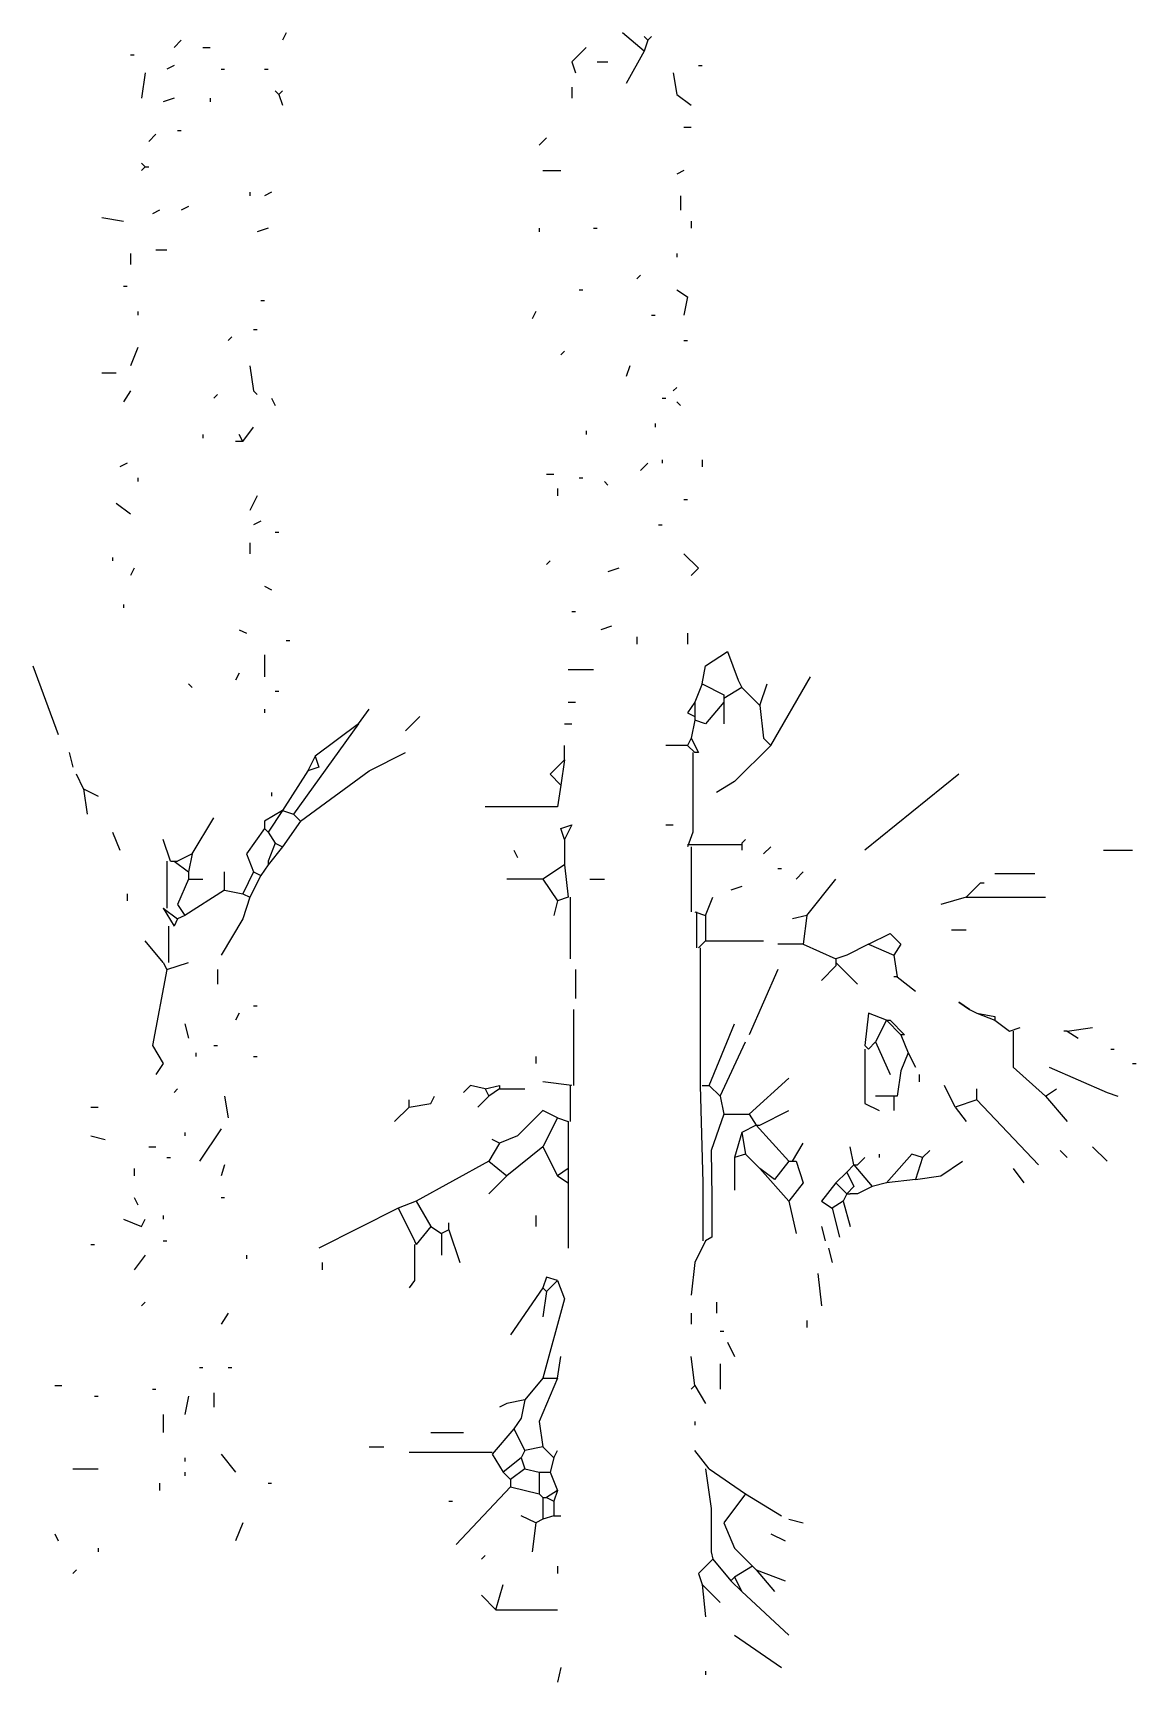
# Model space of a CAD drawing. Header units: inches. Extents: x 118 to 199, y 398 to 556.
# Drawn here: x 141 to 191.8, y 397.9 to 473.9 of the extents above; entities that cross this region are included whole.
import ezdxf

# ---------------------------------------------------------------- set-up
doc = ezdxf.new("R2010")
doc.units = ezdxf.units.IN
doc.header["$MEASUREMENT"] = 0
doc.layers.add('Standard', color=7, linetype='Continuous')

# ---------------------------------------------------------------- blocks, each defined once
blk = doc.blocks.new('A$C604E69D6')
at = {"layer": 'Standard', "color": 3, "linetype": 'Continuous'}
for points in [[(29.666, 75.667), (29.333, 75.333)], [(30.667, 75.333), (31, 75.333)], [(34.5, 75.999), (34.334, 75.667)], [(48.333, 75.333), (47.667, 74.666), (47.833, 74.167)], [(50.999, 75.166), (50, 75.999)], [(51.167, 75.667), (50.999, 75.833)], [(51.167, 75.667), (50.999, 75.166)], [(51.167, 75.667), (51.333, 75.833)], [(27.333, 75), (27.501, 75)], [(29.333, 74.499), (29.001, 74.333)], [(48.834, 74.666), (49.333, 74.666)], [(50.999, 75.166), (50.166, 73.666)], [(53.5, 74.499), (53.667, 74.499)], [(28, 74.167), (27.833, 73)], [(31.5, 74.333), (31.667, 74.333)], [(33.5, 74.333), (33.667, 74.333)], [(52.333, 74.167), (52.501, 73.166), (53.166, 72.667)], [(29.333, 73), (28.833, 72.833)], [(31, 73), (31, 72.833)], [(34.167, 73.166), (34, 73.334)], [(34.167, 73.166), (34.334, 73.334)], [(34.167, 73.166), (34.334, 72.667)], [(47.667, 73.5), (47.667, 73)], [(29.5, 71.5), (29.666, 71.5)], [(52.833, 71.666), (53.166, 71.666)], [(28.5, 71.333), (28.166, 70.999)], [(46.5, 71.167), (46.167, 70.833)], [(28, 69.833), (27.833, 70)], [(28, 69.833), (27.833, 69.667)], [(28, 69.833), (28.166, 69.833)], [(46.333, 69.667), (47.166, 69.667)], [(52.833, 69.667), (52.501, 69.499)], [(32.834, 68.666), (32.834, 68.5)], [(33.833, 68.666), (33.5, 68.5)], [(52.667, 68.5), (52.667, 67.833)], [(28.667, 67.833), (28.334, 67.667)], [(30, 67.999), (29.666, 67.833)], [(25.999, 67.5), (27, 67.334)], [(33.667, 67), (33.167, 66.833)], [(46.167, 67), (46.167, 66.833)], [(48.666, 67), (48.834, 67)], [(53.166, 67.334), (53.166, 67)], [(27.333, 65.832), (27.333, 65.334)], [(28.5, 66), (29.001, 66)], [(52.501, 65.832), (52.501, 65.666)], [(50.833, 64.833), (50.667, 64.667)], [(27, 64.333), (27.167, 64.333)], [(48, 64.166), (48.167, 64.166)], [(52.501, 64.166), (53, 63.834), (52.833, 63)], [(27.667, 63.167), (27.667, 63)], [(33.333, 63.666), (33.5, 63.666)], [(46, 63.167), (45.833, 62.833)], [(33, 62.334), (33.167, 62.334)], [(51.333, 63), (51.5, 63)], [(32, 61.999), (31.833, 61.833)], [(52.833, 61.833), (53, 61.833)], [(27.667, 61.501), (27.333, 60.666)], [(47.334, 61.333), (47.166, 61.166)], [(25.999, 60.333), (26.666, 60.333)], [(32.834, 60.666), (33, 59.5), (33.167, 59.334)], [(50.334, 60.666), (50.166, 60.167)], [(27.333, 59.5), (27, 59)], [(31.334, 59.334), (31.166, 59.166)], [(52.501, 59.666), (52.333, 59.5)], [(33.833, 59.166), (34, 58.833)], [(51.834, 59.166), (52, 59.166)], [(52.501, 59), (52.667, 58.833)], [(32.5, 57.167), (33, 57.834)], [(51.5, 58), (51.5, 57.834)], [(30.667, 57.5), (30.667, 57.333)], [(32.5, 57.167), (32.167, 57.167)], [(32.5, 57.167), (32.333, 57.5)], [(48.333, 57.666), (48.333, 57.5)], [(51.834, 56.334), (51.834, 56.166)], [(53.667, 56.334), (53.667, 56)], [(27.167, 56.166), (26.834, 56)], [(27.667, 55.499), (27.667, 55.333)], [(46.5, 55.667), (46.834, 55.667)], [(48, 55.499), (48.167, 55.499)], [(51.167, 56.166), (50.833, 55.833)], [(47, 55), (47, 54.666)], [(49.167, 55.333), (49.333, 55.167)], [(26.666, 54.333), (27.333, 53.833)], [(33.167, 54.666), (32.834, 53.999)], [(52.833, 54.5), (53, 54.5)], [(33.333, 53.5), (33, 53.332)], [(51.666, 53.332), (51.834, 53.332)], [(32.834, 52.499), (32.834, 52)], [(34, 53), (34.167, 53)], [(26.5, 51.833), (26.5, 51.666)], [(52.833, 52), (53.5, 51.334), (53.166, 50.999)], [(27.501, 51.334), (27.333, 50.999)], [(46.667, 51.666), (46.5, 51.5)], [(49.833, 51.334), (49.333, 51.166)], [(33.5, 50.5), (33.833, 50.333)], [(27, 49.666), (27, 49.499)], [(47.667, 49.333), (47.833, 49.333)], [(49.5, 48.666), (49, 48.5)], [(32.333, 48.5), (32.667, 48.334)], [(34.5, 48), (34.666, 48)], [(50.667, 48.166), (50.667, 47.833)], [(53, 48.334), (53, 47.833)], [(33.5, 47.333), (33.5, 46.333)], [(53.667, 45.999), (53.833, 46.834), (54.834, 47.501), (55.333, 46.167), (55.501, 45.833)], [(22.833, 46.834), (24, 43.666)], [(32.333, 46.5), (32.167, 46.167)], [(47.5, 46.666), (48.666, 46.666)], [(30, 45.999), (30.167, 45.833)], [(34, 45.666), (34.167, 45.666)], [(53.667, 45.999), (53.334, 45.166)], [(53.667, 45.999), (54.666, 45.5), (54.666, 45.334)], [(55.501, 45.833), (54.666, 45.334)], [(55.501, 45.833), (56.334, 45)], [(56.334, 45), (56.667, 45.999)], [(56.833, 43.167), (58.667, 46.333)], [(47.5, 45.166), (47.833, 45.166)], [(53.334, 45.166), (53, 44.667), (53.334, 44.499)], [(53.334, 45.166), (53.334, 44.499)], [(54.666, 45.166), (53.833, 44.167), (53.334, 44.333)], [(54.666, 45.334), (54.666, 45.166)], [(54.666, 45.166), (54.666, 45)], [(54.666, 45), (54.666, 44.167)], [(56.334, 45), (56.5, 43.5), (56.833, 43.167)], [(33.5, 44.833), (33.5, 44.667)], [(37.834, 44.167), (34.834, 39.999)], [(37.834, 44.167), (35.833, 42.667)], [(37.834, 44.167), (38.333, 44.833)], [(40.666, 44.499), (40.001, 43.834)], [(47.334, 44.167), (47.667, 44.167)], [(53.334, 44.333), (53.166, 43.5)], [(53.334, 44.499), (53.334, 44.333)], [(53.166, 43.5), (53, 43.167)], [(53.166, 43.5), (53.5, 42.833), (53.334, 42.833)], [(24.5, 42.833), (24.667, 42.166)], [(35.167, 39.667), (38.333, 42), (40.001, 42.833)], [(35.833, 42.667), (35.5, 42)], [(35.833, 42.667), (36, 42.166), (35.5, 42)], [(47.334, 42.5), (47.334, 43.167)], [(53, 43.167), (52, 43.167)], [(53, 43.167), (53.334, 42.833)], [(53.25, 42.833), (53.25, 39.166), (53, 38.499)], [(56.833, 43.167), (55.167, 41.499), (54.333, 41)], [(25.166, 41.167), (24.833, 41.833)], [(35.5, 42), (34.334, 40.167)], [(47.334, 42.5), (46.667, 41.833), (47.166, 41.333)], [(47.334, 42.5), (47.166, 41.333)], [(65.5, 41.833), (61.166, 38.333)], [(25.166, 41.167), (25.833, 40.832)], [(25.166, 41.167), (25.334, 39.999)], [(47.166, 41.333), (47, 40.334), (44.833, 40.334), (43.666, 40.334)], [(33.833, 41), (33.833, 40.832)], [(30.167, 38.167), (31.166, 39.833)], [(34.334, 40.167), (33.5, 39.667), (33.5, 39.333)], [(34.334, 40.167), (33.667, 39.166)], [(34.334, 40.167), (34.834, 39.999)], [(35.167, 39.667), (34.334, 38.499)], [(34.834, 39.999), (35.167, 39.667)], [(26.5, 39.166), (26.834, 38.333)], [(29.167, 37.833), (28.833, 38.834)], [(33.5, 39.333), (32.667, 38.167), (33, 37.334)], [(33.5, 39.333), (33.667, 39.166)], [(33.667, 39.166), (34, 38.666)], [(47.334, 38.834), (47.166, 39.333), (47.667, 39.5), (47.334, 38.834)], [(47.334, 38.834), (47.334, 37.666)], [(52, 39.5), (52.333, 39.5)], [(55.501, 38.666), (55.667, 38.834)], [(30.167, 38.167), (29.5, 37.833)], [(30.167, 38.167), (30, 37.334)], [(34, 38.666), (33.667, 37.833), (33.667, 37.666)], [(34.334, 38.499), (33.667, 37.666)], [(34, 38.666), (34.334, 38.499)], [(45, 38.333), (45.167, 38)], [(55.501, 38.583), (53, 38.583)], [(53.166, 38.499), (53.166, 35.5)], [(55.501, 38.666), (55.501, 38.333)], [(56.833, 38.499), (56.5, 38.167)], [(72.166, 38.333), (73.5, 38.333)], [(29.001, 37.833), (29.001, 35.666)], [(29.167, 37.833), (29.333, 37.833)], [(29.333, 37.833), (29.5, 37.833)], [(29.333, 37.833), (30, 37.334)], [(30, 37.334), (30, 36.999)], [(31.667, 36.501), (31.667, 37.334)], [(33, 37.334), (32.5, 36.333)], [(33, 37.334), (33.333, 37.166)], [(33.667, 37.666), (33.333, 37.166)], [(47.334, 37.666), (46.333, 36.999)], [(47.334, 37.666), (47.5, 36.166)], [(57.167, 37.5), (57.333, 37.5)], [(58.333, 37.334), (58, 36.999)], [(69, 37.25), (67.166, 37.25)], [(30, 36.999), (29.5, 35.834), (29.834, 35.333)], [(31.667, 36.501), (29.834, 35.333)], [(30, 36.999), (30.667, 36.999)], [(31.667, 36.501), (32.5, 36.333)], [(33.333, 37.166), (32.834, 36.166)], [(46.333, 36.999), (44.667, 36.999)], [(46.333, 36.999), (47, 36)], [(48.5, 36.999), (49.167, 36.999)], [(55.501, 36.667), (55, 36.501)], [(58.5, 35.333), (59.834, 36.999)], [(65.834, 36.166), (66.501, 36.833), (66.667, 36.833)], [(27.167, 36.333), (27.167, 36)], [(32.834, 36.166), (32.5, 35.167), (31.5, 33.499)], [(32.5, 36.333), (32.834, 36.166)], [(47, 36), (46.834, 35.333)], [(47.5, 36.166), (47, 36)], [(47.583, 36.166), (47.583, 33.333)], [(53.833, 35.333), (54.167, 36.166)], [(65.834, 36.166), (64.667, 35.834)], [(65.834, 36.166), (69.5, 36.166)], [(28.833, 35.666), (29.5, 35.167)], [(28.833, 35.666), (29.333, 34.833)], [(29.5, 35.167), (29.333, 34.833)], [(29.834, 35.333), (29.5, 35.167)], [(53.334, 35.5), (53.833, 35.333)], [(53.416, 35.5), (53.416, 33.833)], [(53.833, 35.333), (53.833, 34.166)], [(58.5, 35.333), (57.834, 35.167)], [(58.5, 35.333), (58.333, 34)], [(29.083, 34.833), (29.083, 33.166)], [(61.334, 34), (62.333, 34.5), (62.834, 34), (62.5, 33.499)], [(65.167, 34.666), (65.834, 34.666)], [(28.833, 33.166), (28, 34.166)], [(53.833, 34.166), (53.5, 33.833)], [(53.584, 33.833), (53.584, 27.499)], [(53.833, 34.166), (56.5, 34.166)], [(58.333, 34), (57.167, 34)], [(58.333, 34), (59.834, 33.333)], [(61.334, 34), (60.333, 33.499), (59.834, 33.333)], [(61.334, 34), (62.5, 33.499)], [(62.5, 33.499), (62.666, 32.5)], [(29.001, 32.834), (28.334, 29.333), (28.833, 28.5), (28.5, 28)], [(28.833, 33.166), (29.001, 32.834)], [(29.001, 32.834), (30, 33.166)], [(31.334, 32.834), (31.334, 32.167)], [(47.833, 32.834), (47.833, 31.5)], [(57.167, 32.834), (55.833, 29.834)], [(59.834, 33), (59.167, 32.333)], [(59.834, 33.333), (59.834, 33.166)], [(59.834, 33.166), (59.834, 33)], [(59.834, 33.166), (60.833, 32.167)], [(62.666, 32.5), (62.5, 32.5)], [(62.666, 32.5), (63.499, 31.833)], [(33, 31.166), (33.167, 31.166)], [(66, 31), (65.5, 31.334), (66, 31)], [(32.333, 30.833), (32.167, 30.499)], [(47.751, 27.499), (47.751, 31)], [(62.167, 30.499), (61.334, 30.833), (61.166, 29.333), (61.334, 29.167)], [(62.167, 30.499), (61.667, 29.5)], [(62.167, 30.499), (62.333, 30.499)], [(62.167, 30.499), (62.834, 29.834)], [(62.333, 30.499), (63, 29.834), (62.834, 29.834)], [(66, 31), (66.333, 30.833)], [(66.333, 30.833), (67.166, 30.499)], [(66.333, 30.833), (67.166, 30.667), (67.166, 30.499)], [(67.166, 30.499), (67.833, 30)], [(29.834, 30.333), (30, 29.666)], [(54.001, 27.499), (55.167, 30.333)], [(62.834, 29.834), (63.167, 28.999)], [(67.833, 30), (68.333, 30.167)], [(68.001, 30), (68.001, 28.332), (69.5, 27)], [(70.5, 30), (70.334, 30)], [(70.5, 30), (71.667, 30.167)], [(70.5, 30), (71, 29.666)], [(30.333, 28.999), (30.333, 28.833)], [(31.166, 29.333), (31.334, 29.333)], [(54.5, 27), (55.667, 29.5)], [(61.166, 29.167), (61.166, 26.666), (61.833, 26.334)], [(61.667, 29.5), (61.334, 29.167)], [(61.667, 29.5), (62.333, 28)], [(63.167, 28.999), (62.834, 28.166), (62.666, 27), (62.5, 27)], [(63.167, 28.999), (63.499, 28.332)], [(72.5, 29.167), (72.667, 29.167)], [(33, 28.833), (33.167, 28.833)], [(46, 28.833), (46, 28.5)], [(69.667, 28.332), (72.334, 27.167), (72.833, 27)], [(73.5, 28.5), (73.666, 28.5)], [(43.666, 27.333), (43.001, 27.499), (42.667, 27.167)], [(43.666, 27.333), (44.333, 27.499), (44.333, 27.333)], [(47.667, 27.499), (46.333, 27.667)], [(47.583, 27.499), (47.583, 25.833)], [(53.584, 27.499), (53.708, 23), (53.708, 20.334)], [(53.667, 27.499), (54.001, 27.499)], [(54.001, 27.499), (54.5, 27)], [(55.833, 26.166), (57.667, 27.834)], [(63.667, 28), (63.667, 27.667)], [(65.333, 26.5), (64.833, 27.499)], [(29.5, 27.333), (29.333, 27.167)], [(31.667, 27), (31.833, 25.999)], [(40.167, 26.5), (41.167, 26.666), (41.333, 27)], [(40.167, 26.5), (40.167, 26.833)], [(43.834, 27), (43.333, 26.5)], [(43.666, 27.333), (43.834, 27)], [(44.333, 27.333), (43.834, 27)], [(44.333, 27.333), (45.5, 27.333)], [(54.5, 27), (54.666, 26.166)], [(62.5, 27), (61.667, 27)], [(62.5, 27), (62.5, 26.334)], [(66.333, 26.833), (65.333, 26.5)], [(66.333, 26.833), (66.333, 27.333)], [(66.333, 26.833), (69.167, 23.833)], [(69.5, 27), (70, 27.333)], [(69.5, 27), (70.5, 25.833)], [(25.5, 26.5), (25.833, 26.5)], [(40.167, 26.5), (39.5, 25.833)], [(47, 25.999), (46.333, 26.334), (45.167, 25.166), (44.333, 24.834)], [(47, 25.999), (46.333, 24.666)], [(47, 25.999), (47.5, 25.833)], [(54.666, 26.166), (54.083, 24.5), (54.124, 22.333), (54.124, 20.5), (53.833, 20.334)], [(54.666, 26.166), (55.833, 26.166)], [(55.833, 26.166), (56.167, 25.667)], [(56.334, 25.667), (57.667, 26.334)], [(65.333, 26.5), (65.834, 25.833)], [(25.5, 25.166), (26.167, 25)], [(29.834, 25.333), (29.834, 25.166)], [(31.5, 25.5), (30.501, 24.001)], [(47.5, 25.833), (47.5, 23.666)], [(55.501, 25.333), (55.167, 24.167)], [(56.167, 25.667), (55.501, 25.333)], [(55.501, 25.333), (55.667, 24.333)], [(56.167, 25.667), (56.334, 25.667)], [(56.167, 25.667), (57.667, 24.001)], [(28.166, 24.666), (28.5, 24.666)], [(44.333, 24.834), (43.834, 24.001)], [(44.333, 24.834), (44, 25)], [(46.333, 24.666), (44.667, 23.334)], [(46.333, 24.666), (47, 23.334)], [(55.667, 24.333), (55.167, 24.167)], [(55.667, 24.333), (56.334, 23.666)], [(57.834, 24.001), (58.333, 24.834)], [(60.667, 23.833), (60.5, 24.666)], [(61.833, 24.333), (61.833, 24.167)], [(63.833, 24.167), (63.333, 24.333), (62.167, 23)], [(63.833, 24.167), (64.166, 24.5)], [(70.167, 24.5), (70.5, 24.167)], [(71.667, 24.666), (72.334, 24.001)], [(27.501, 23.666), (27.501, 23.334)], [(29.001, 24.167), (29.167, 24.167)], [(31.667, 23.833), (31.5, 23.334)], [(43.834, 24.001), (40.5, 22.166)], [(43.834, 24.001), (44.667, 23.334)], [(47.5, 23.666), (47, 23.334)], [(47.5, 23.666), (47.5, 23)], [(55.167, 24.167), (55.167, 22.667)], [(57.667, 24.001), (57, 23.166), (56.334, 23.666)], [(56.334, 23.666), (57.667, 22.166)], [(57.667, 24.001), (57.834, 24.001)], [(58, 24.001), (58.333, 23), (57.667, 22.166)], [(57.834, 24.001), (58, 24.001)], [(60.667, 23.833), (60.333, 23.5)], [(60.667, 23.833), (60.833, 23.833)], [(60.667, 23.833), (61.5, 22.833)], [(60.833, 23.833), (61.166, 24.167)], [(63.833, 24.167), (63.499, 23.166)], [(63.499, 23.166), (64.667, 23.334), (65.666, 24.001)], [(68.001, 23.666), (68.5, 23)], [(44.667, 23.334), (43.834, 22.501)], [(47, 23.334), (47.5, 23)], [(47.5, 23), (47.5, 20)], [(59.834, 23), (59.167, 22.166), (59.666, 21.834)], [(60.333, 23.5), (59.834, 23)], [(59.834, 23), (60.333, 22.501)], [(60.333, 23.5), (60.667, 22.833), (60.333, 22.501)], [(61.5, 22.833), (60.833, 22.501), (60.5, 22.501)], [(62.167, 23), (61.5, 22.833)], [(63.499, 23.166), (62.167, 23)], [(27.501, 22.333), (27.667, 22)], [(31.5, 22.333), (31.667, 22.333)], [(40.5, 22.166), (39.667, 21.834)], [(40.5, 22.166), (41.167, 20.999)], [(57.667, 22.166), (58, 20.667)], [(60.167, 22.166), (59.666, 21.834)], [(60.333, 22.501), (60.167, 22.166)], [(60.167, 22.166), (60.5, 20.999)], [(60.333, 22.501), (60.5, 22.501)], [(27, 21.333), (27.833, 20.999), (28, 21.333)], [(28.833, 21.5), (28.833, 21.333)], [(39.667, 21.834), (36, 20)], [(39.667, 21.834), (40.333, 20.5), (40.5, 20.166)], [(46, 21.5), (46, 20.999)], [(59.666, 21.834), (60, 20.5)], [(41.167, 20.999), (40.5, 20.166)], [(41.167, 20.999), (41.667, 20.667)], [(42, 20.833), (41.667, 20.667)], [(41.667, 20.667), (41.667, 19.667)], [(42, 20.833), (42, 21.167)], [(42, 20.833), (42.5, 19.333)], [(59.167, 20.999), (59.334, 20.334)], [(25.5, 20.166), (25.667, 20.166)], [(28.833, 20.334), (29.001, 20.334)], [(40.417, 20.166), (40.417, 18.5), (40.167, 18.167)], [(53.833, 20.334), (53.334, 19.333), (53.166, 17.833)], [(59.5, 20), (59.666, 19.333)], [(28, 19.667), (27.501, 19)], [(32.667, 19.667), (32.667, 19.499)], [(36.166, 19.333), (36.166, 19)], [(47, 18.5), (46.5, 18.666), (46.333, 18.167)], [(47, 18.5), (47.334, 17.667), (46.333, 14)], [(47, 18.5), (46.5, 17.999)], [(59, 18.834), (59.167, 17.334)], [(28, 17.5), (27.833, 17.334)], [(46.333, 18.167), (44.833, 16)], [(46.333, 18.167), (46.5, 17.999)], [(46.5, 17.999), (46.333, 16.833)], [(54.333, 17.5), (54.333, 17)], [(31.833, 17), (31.5, 16.499)], [(53.166, 17), (53.166, 16.499)], [(54.5, 16.167), (54.666, 16.167)], [(58.5, 16.667), (58.5, 16.333)], [(54.834, 15.666), (55.167, 14.999)], [(30.501, 14.5), (30.667, 14.5)], [(31.833, 14.5), (32, 14.5)], [(47, 14), (47.166, 14.999)], [(53.334, 13.666), (53.166, 14.999)], [(54.5, 14.667), (54.5, 13.499)], [(46.333, 14), (45.5, 13)], [(47, 14), (46.167, 12), (46.333, 10.834)], [(46.333, 14), (47, 14)], [(23.834, 13.666), (24.167, 13.666)], [(25.667, 13.167), (25.833, 13.167)], [(28.334, 13.499), (28.5, 13.499)], [(30, 13.167), (29.834, 12.334)], [(31.166, 13.333), (31.166, 12.666)], [(45.5, 13), (44.667, 12.833), (44.333, 12.666)], [(45.5, 13), (45.334, 12.166), (45, 11.667)], [(53.334, 13.666), (53.166, 13.499)], [(53.334, 13.666), (53.833, 12.833)], [(28.833, 12.334), (28.833, 11.501)], [(41.167, 11.501), (42.667, 11.501)], [(45, 11.667), (44, 10.5)], [(45, 11.667), (45.5, 10.666)], [(53.334, 12), (53.334, 11.833)], [(38.333, 10.834), (39, 10.834)], [(45.5, 10.666), (45.334, 10.333)], [(46.333, 10.834), (45.5, 10.666)], [(46.333, 10.834), (46.834, 10.333)], [(46.834, 10.333), (47, 10.666)], [(54.001, 9.833), (53.334, 10.666)], [(29.834, 10.333), (29.834, 10.167)], [(31.5, 10.5), (32.167, 9.666)], [(44, 10.583), (40.167, 10.583)], [(44, 10.5), (44.5, 9.666)], [(45.334, 10.333), (44.5, 9.666)], [(45.334, 10.333), (45.5, 9.833)], [(46.834, 10.333), (46.667, 9.666)], [(24.667, 9.833), (25.833, 9.833)], [(28.667, 9.166), (28.667, 8.833)], [(29.834, 9.666), (29.834, 9.5)], [(33.667, 9.166), (33.833, 9.166)], [(44.5, 9.666), (44.833, 9.334)], [(45.5, 9.833), (44.833, 9.334)], [(44.833, 9.334), (44.833, 9)], [(45.5, 9.833), (46.167, 9.666)], [(46.167, 9.666), (46.667, 9.666)], [(46.167, 9.666), (46.167, 8.667)], [(46.667, 9.666), (47, 8.833)], [(53.833, 9.833), (54.083, 8), (54.083, 6), (54.167, 5.667)], [(54.001, 9.833), (55.667, 8.667)], [(44.833, 9), (42.334, 6.334)], [(44.833, 9), (46.167, 8.667)], [(46.167, 8.667), (46.333, 8.499)], [(46.333, 8.499), (46.5, 8.499)], [(46.333, 8.499), (46.333, 7.5)], [(47, 8.833), (46.5, 8.499)], [(46.5, 8.499), (46.834, 8.333)], [(47, 8.833), (46.834, 8.333)], [(55.667, 8.667), (54.666, 7.333), (55.167, 6.166), (56, 5.333)], [(55.667, 8.667), (57.333, 7.666)], [(42, 8.333), (42.166, 8.333)], [(46, 7.333), (45.334, 7.666)], [(46.834, 7.666), (46.333, 7.5)], [(46.834, 8.333), (46.834, 7.666)], [(46.834, 7.666), (47.166, 7.666)], [(32.5, 7.333), (32.167, 6.5)], [(46, 7.333), (45.833, 6)], [(46.333, 7.5), (46, 7.333)], [(57.667, 7.5), (58.333, 7.333)], [(23.834, 6.833), (24, 6.5)], [(25.833, 6.166), (25.833, 6)], [(56.833, 6.833), (57.5, 6.5)], [(43.666, 5.833), (43.5, 5.667)], [(47, 5.333), (47, 5)], [(54.167, 5.667), (53.5, 5), (53.667, 4.5)], [(54.167, 5.667), (55, 4.666)], [(56, 5.333), (55.167, 4.834)], [(56, 5.333), (56.167, 5.167)], [(24.833, 5.167), (24.667, 5)], [(55.167, 4.834), (55, 4.666)], [(55, 4.666), (55.501, 4.167)], [(55.167, 4.834), (55.501, 4.167)], [(56.167, 5.167), (57.5, 4.666)], [(56.167, 5.167), (57, 4.167)], [(44.167, 3.333), (43.5, 3.999)], [(44.167, 3.333), (44.5, 4.5)], [(53.667, 4.5), (53.833, 3)], [(53.667, 4.5), (54.5, 3.667)], [(55.501, 4.167), (57.667, 2.167)], [(44.167, 3.333), (47, 3.333)], [(55.167, 2.167), (57.333, 0.667)], [(47.166, 0.667), (47, 0)], [(53.833, 0.5), (53.833, 0.333)]]:
    blk.add_lwpolyline(points, dxfattribs=at)
blk = doc.blocks.new('A$C444F6F81')
blk.add_blockref('A$C604E69D6', (0, 0))

msp = doc.modelspace()

# ---------------------------------------------------------------- block references
msp.add_blockref('A$C444F6F81', (118.161, 397.886))

doc.saveas('drawing.dxf')
